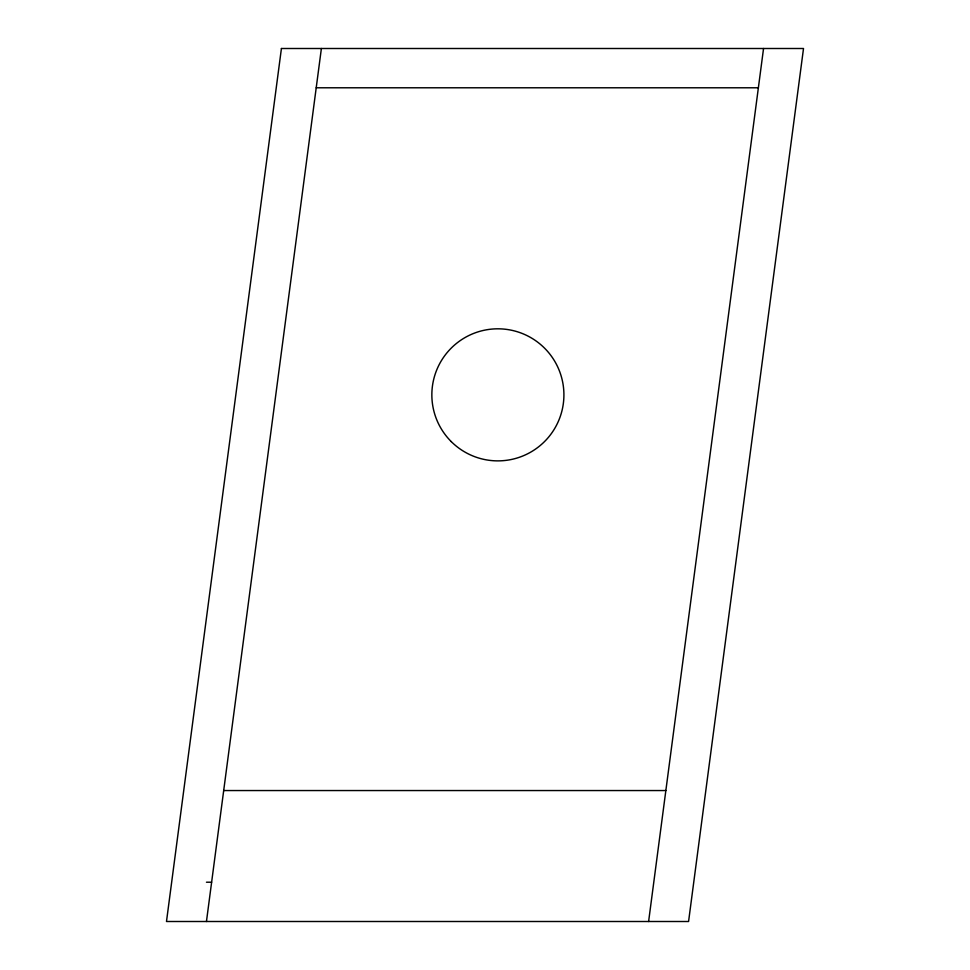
<?xml version="1.0" encoding="UTF-8"?>
<svg xmlns="http://www.w3.org/2000/svg" width="970" height="970" viewBox="0 0 970 970"><rect width="100%" height="100%" fill="white"/><g stroke="black" fill="none" stroke-linecap="round" stroke-linejoin="round"><path stroke-width="1.45" d="M206.452 921.5L321.385 48.5M648.615 921.5L763.548 48.5M316.208 87.785L758.382 87.785M223.694 790.55L665.856 790.55M206.452 882.215L211.618 882.215M281.421 48.5L166.488 921.5L688.579 921.5L803.512 48.5L281.421 48.5M451.183 441.544A66.045 66.045 0 0 0 561.666 411.935A66.045 66.045 0 0 0 480.793 331.061A66.045 66.045 0 0 0 451.183 441.544"/></g></svg>
